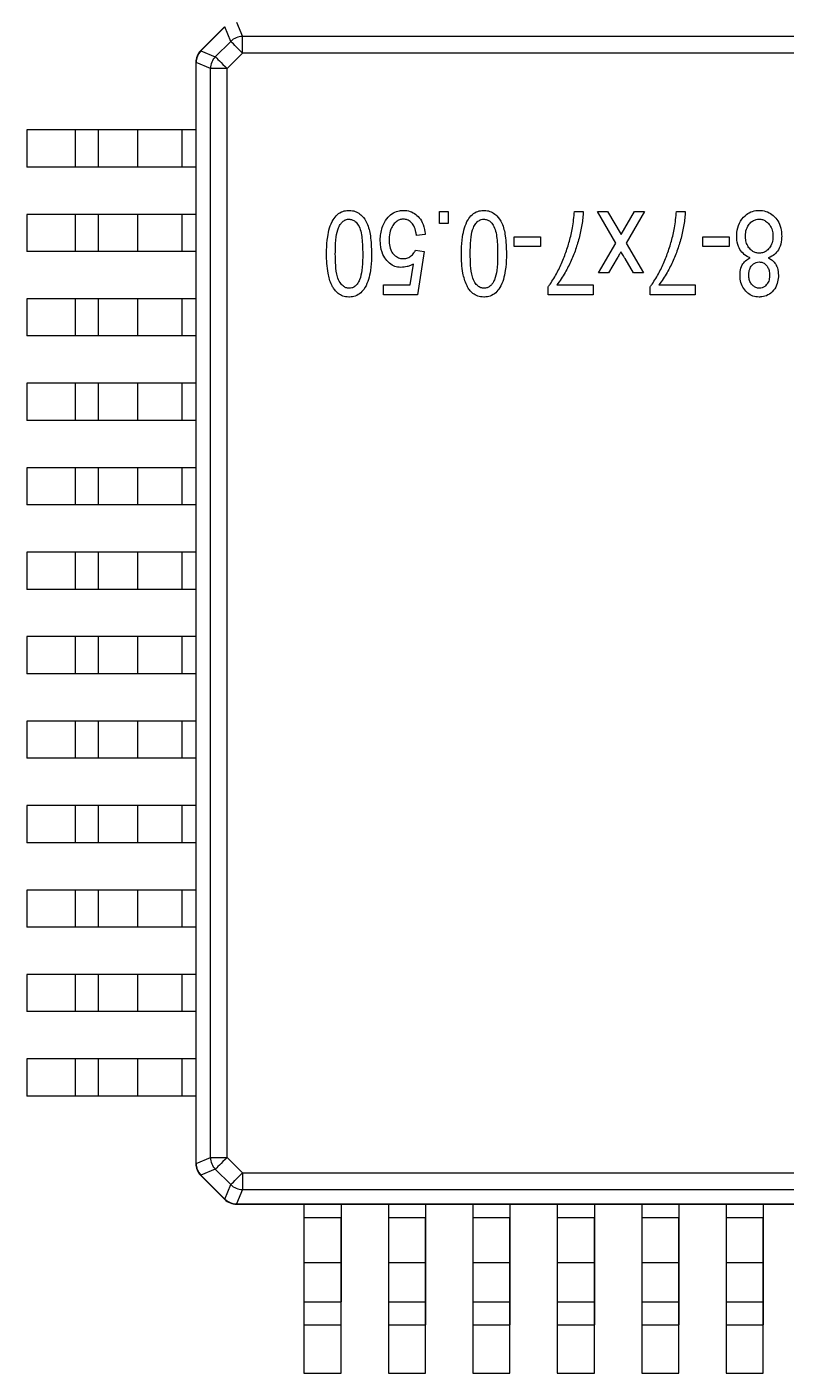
# Model space of a CAD drawing. Header units: millimetres. Extents: x -3 to 395, y 18 to 269.
# Drawn here: x 82.57 to 87.07, y 198.69 to 206.66 of the extents above; entities that cross this region are included whole.
import ezdxf

# ---------------------------------------------------------------- set-up
doc = ezdxf.new("R2010")
doc.units = ezdxf.units.MM

msp = doc.modelspace()

# ---------------------------------------------------------------- linework, layer by layer
at = {"color": 7, "linetype": 'Continuous', "lineweight": 25}
for p, q in [((83.7431, 206.6649), (83.6016, 206.5235)), ((83.6025, 206.5226), (83.7439, 206.664)), ((83.7793, 206.5787), (83.7439, 206.664)), ((83.8138, 206.693), (83.8491, 206.6076)), ((83.6878, 206.4873), (83.7793, 206.5787)), ((83.8491, 206.5089), (83.8491, 206.6076)), ((90.1956, 206.6076), (83.8491, 206.6076)), ((83.6025, 206.5226), (83.6878, 206.4873)), ((83.7577, 206.4175), (83.8491, 206.5089)), ((89.9191, 206.5089), (83.8491, 206.5089)), ((83.5736, 206.4528), (83.5723, 206.4528)), ((83.5723, 206.4528), (83.5723, 206.0542)), ((83.6589, 206.4175), (83.5736, 206.4528)), ((83.5736, 199.9356), (83.5736, 206.4528)), ((83.7577, 206.4175), (83.6589, 206.4175)), ((83.6589, 199.971), (83.6589, 206.4175)), ((83.7577, 199.971), (83.7577, 206.4175)), ((82.5723, 206.0542), (82.5723, 205.8342)), ((82.8575, 206.0542), (82.5723, 206.0542)), ((82.8575, 206.0542), (82.8575, 205.8342)), ((82.9943, 206.0542), (82.8575, 206.0542)), ((82.9943, 206.0542), (82.9943, 205.8342)), ((83.2262, 206.0542), (82.9943, 206.0542)), ((83.2262, 206.0542), (83.2262, 205.8342)), ((83.4911, 206.0542), (83.2262, 206.0542)), ((83.4911, 205.8342), (83.4911, 206.0542)), ((83.5727, 206.0542), (83.4911, 206.0542)), ((83.5727, 206.0542), (83.5727, 205.8342)), ((82.8575, 205.8342), (82.5723, 205.8342)), ((82.9943, 205.8342), (82.8575, 205.8342)), ((83.2262, 205.8342), (82.9943, 205.8342)), ((83.4911, 205.8342), (83.2262, 205.8342)), ((83.5727, 205.8342), (83.4911, 205.8342)), ((83.5723, 205.8342), (83.5723, 205.5542)), ((82.5723, 205.5542), (82.5723, 205.3342)), ((82.8575, 205.5542), (82.5723, 205.5542)), ((82.8575, 205.5542), (82.8575, 205.3342)), ((82.9943, 205.5542), (82.8575, 205.5542)), ((82.9943, 205.5542), (82.9943, 205.3342)), ((83.2262, 205.5542), (82.9943, 205.5542)), ((83.2262, 205.5542), (83.2262, 205.3342)), ((83.4911, 205.5542), (83.2262, 205.5542)), ((83.4911, 205.3342), (83.4911, 205.5542)), ((83.5727, 205.5542), (83.4911, 205.5542)), ((83.5727, 205.5542), (83.5727, 205.3342)), ((85.0152, 205.5713), (85.0671, 205.5713)), ((85.0152, 205.4999), (85.0152, 205.5713)), ((85.0671, 205.5713), (85.0671, 205.4999)), ((85.8139, 205.5713), (85.8658, 205.5713)), ((86.06, 205.384), (85.9502, 205.5713)), ((85.9502, 205.5713), (86.0098, 205.5713)), ((86.0098, 205.5713), (86.0899, 205.4347)), ((86.0899, 205.4347), (86.1699, 205.5713)), ((86.2295, 205.5713), (86.1197, 205.384)), ((86.1699, 205.5713), (86.2295, 205.5713)), ((86.4178, 205.5713), (86.4697, 205.5713)), ((85.0671, 205.4999), (85.0152, 205.4999)), ((84.9308, 205.4349), (84.8788, 205.4284)), ((85.4567, 205.4219), (85.6126, 205.4219)), ((85.4567, 205.3635), (85.4567, 205.4219)), ((85.6126, 205.4219), (85.6126, 205.3635)), ((85.9567, 205.2077), (86.06, 205.384)), ((86.1197, 205.384), (86.223, 205.2077)), ((86.5736, 205.4219), (86.7295, 205.4219)), ((86.5736, 205.3635), (86.5736, 205.4219)), ((86.7295, 205.4219), (86.7295, 205.3635)), ((82.8575, 205.3342), (82.5723, 205.3342)), ((82.9943, 205.3342), (82.8575, 205.3342)), ((83.2262, 205.3342), (82.9943, 205.3342)), ((83.4911, 205.3342), (83.2262, 205.3342)), ((83.5727, 205.3342), (83.4911, 205.3342)), ((83.5723, 205.3342), (83.5723, 205.0542)), ((84.8723, 205.3414), (84.9243, 205.334)), ((84.9243, 205.334), (84.8853, 205.0778)), ((85.6126, 205.3635), (85.4567, 205.3635)), ((86.7295, 205.3635), (86.5736, 205.3635)), ((84.8418, 205.1362), (84.8606, 205.2597)), ((86.0677, 205.2956), (86.0162, 205.2077)), ((86.1635, 205.2077), (86.1138, 205.2924)), ((86.0162, 205.2077), (85.9567, 205.2077)), ((86.223, 205.2077), (86.1635, 205.2077)), ((84.684, 205.1362), (84.8418, 205.1362)), ((84.684, 205.0778), (84.684, 205.1362)), ((84.8853, 205.0778), (84.684, 205.0778)), ((85.658, 205.0778), (85.658, 205.1256)), ((85.9243, 205.0778), (85.658, 205.0778)), ((85.71, 205.1362), (85.9243, 205.1362)), ((85.9243, 205.1362), (85.9243, 205.0778)), ((86.2619, 205.0778), (86.2619, 205.1256)), ((86.5282, 205.0778), (86.2619, 205.0778)), ((86.3139, 205.1362), (86.5282, 205.1362)), ((86.5282, 205.1362), (86.5282, 205.0778)), ((82.5723, 205.0542), (82.5723, 204.8342)), ((82.8575, 205.0542), (82.5723, 205.0542)), ((82.8575, 205.0542), (82.8575, 204.8342)), ((82.9943, 205.0542), (82.8575, 205.0542)), ((82.9943, 205.0542), (82.9943, 204.8342)), ((83.2262, 205.0542), (82.9943, 205.0542)), ((83.2262, 205.0542), (83.2262, 204.8342)), ((83.4911, 205.0542), (83.2262, 205.0542)), ((83.4911, 204.8342), (83.4911, 205.0542)), ((83.5727, 205.0542), (83.4911, 205.0542)), ((83.5727, 205.0542), (83.5727, 204.8342)), ((82.8575, 204.8342), (82.5723, 204.8342)), ((82.9943, 204.8342), (82.8575, 204.8342)), ((83.2262, 204.8342), (82.9943, 204.8342)), ((83.4911, 204.8342), (83.2262, 204.8342)), ((83.5727, 204.8342), (83.4911, 204.8342)), ((83.5723, 204.8342), (83.5723, 204.5542)), ((82.5723, 204.5542), (82.5723, 204.3342)), ((82.8575, 204.5542), (82.5723, 204.5542)), ((82.8575, 204.5542), (82.8575, 204.3342)), ((82.9943, 204.5542), (82.8575, 204.5542)), ((82.9943, 204.5542), (82.9943, 204.3342)), ((83.2262, 204.5542), (82.9943, 204.5542)), ((83.2262, 204.5542), (83.2262, 204.3342)), ((83.4911, 204.5542), (83.2262, 204.5542)), ((83.4911, 204.3342), (83.4911, 204.5542)), ((83.5727, 204.5542), (83.4911, 204.5542)), ((83.5727, 204.5542), (83.5727, 204.3342)), ((82.8575, 204.3342), (82.5723, 204.3342)), ((82.9943, 204.3342), (82.8575, 204.3342)), ((83.2262, 204.3342), (82.9943, 204.3342)), ((83.4911, 204.3342), (83.2262, 204.3342)), ((83.5727, 204.3342), (83.4911, 204.3342)), ((83.5723, 204.3342), (83.5723, 204.0542)), ((82.5723, 204.0542), (82.5723, 203.8342)), ((82.8575, 204.0542), (82.5723, 204.0542)), ((82.8575, 204.0542), (82.8575, 203.8342)), ((82.9943, 204.0542), (82.8575, 204.0542)), ((82.9943, 204.0542), (82.9943, 203.8342)), ((83.2262, 204.0542), (82.9943, 204.0542)), ((83.2262, 204.0542), (83.2262, 203.8342)), ((83.4911, 204.0542), (83.2262, 204.0542)), ((83.4911, 203.8342), (83.4911, 204.0542)), ((83.5727, 204.0542), (83.4911, 204.0542)), ((83.5727, 204.0542), (83.5727, 203.8342)), ((82.8575, 203.8342), (82.5723, 203.8342)), ((82.9943, 203.8342), (82.8575, 203.8342)), ((83.2262, 203.8342), (82.9943, 203.8342)), ((83.4911, 203.8342), (83.2262, 203.8342)), ((83.5727, 203.8342), (83.4911, 203.8342)), ((83.5723, 203.8342), (83.5723, 203.5542)), ((82.5723, 203.5542), (82.5723, 203.3342)), ((82.8575, 203.5542), (82.5723, 203.5542)), ((82.8575, 203.5542), (82.8575, 203.3342)), ((82.9943, 203.5542), (82.8575, 203.5542)), ((82.9943, 203.5542), (82.9943, 203.3342)), ((83.2262, 203.5542), (82.9943, 203.5542)), ((83.2262, 203.5542), (83.2262, 203.3342)), ((83.4911, 203.5542), (83.2262, 203.5542)), ((83.4911, 203.3342), (83.4911, 203.5542)), ((83.5727, 203.5542), (83.4911, 203.5542)), ((83.5727, 203.5542), (83.5727, 203.3342)), ((82.8575, 203.3342), (82.5723, 203.3342)), ((82.9943, 203.3342), (82.8575, 203.3342)), ((83.2262, 203.3342), (82.9943, 203.3342)), ((83.4911, 203.3342), (83.2262, 203.3342)), ((83.5727, 203.3342), (83.4911, 203.3342)), ((83.5723, 203.3342), (83.5723, 203.0542)), ((82.5723, 203.0542), (82.5723, 202.8342)), ((82.8575, 203.0542), (82.5723, 203.0542)), ((82.8575, 203.0542), (82.8575, 202.8342)), ((82.9943, 203.0542), (82.8575, 203.0542)), ((82.9943, 203.0542), (82.9943, 202.8342)), ((83.2262, 203.0542), (82.9943, 203.0542)), ((83.2262, 203.0542), (83.2262, 202.8342)), ((83.4911, 203.0542), (83.2262, 203.0542)), ((83.4911, 202.8342), (83.4911, 203.0542)), ((83.5727, 203.0542), (83.4911, 203.0542)), ((83.5727, 203.0542), (83.5727, 202.8342)), ((82.8575, 202.8342), (82.5723, 202.8342)), ((82.9943, 202.8342), (82.8575, 202.8342)), ((83.2262, 202.8342), (82.9943, 202.8342)), ((83.4911, 202.8342), (83.2262, 202.8342)), ((83.5727, 202.8342), (83.4911, 202.8342)), ((83.5723, 202.8342), (83.5723, 202.5542)), ((82.5723, 202.5542), (82.5723, 202.3342)), ((82.8575, 202.5542), (82.5723, 202.5542)), ((82.8575, 202.5542), (82.8575, 202.3342)), ((82.9943, 202.5542), (82.8575, 202.5542)), ((82.9943, 202.5542), (82.9943, 202.3342)), ((83.2262, 202.5542), (82.9943, 202.5542)), ((83.2262, 202.5542), (83.2262, 202.3342)), ((83.4911, 202.5542), (83.2262, 202.5542)), ((83.4911, 202.3342), (83.4911, 202.5542)), ((83.5727, 202.5542), (83.4911, 202.5542)), ((83.5727, 202.5542), (83.5727, 202.3342)), ((82.8575, 202.3342), (82.5723, 202.3342)), ((82.9943, 202.3342), (82.8575, 202.3342)), ((83.2262, 202.3342), (82.9943, 202.3342)), ((83.4911, 202.3342), (83.2262, 202.3342)), ((83.5727, 202.3342), (83.4911, 202.3342)), ((83.5723, 202.3342), (83.5723, 202.0542)), ((82.5723, 202.0542), (82.5723, 201.8342)), ((82.8575, 202.0542), (82.5723, 202.0542)), ((82.8575, 202.0542), (82.8575, 201.8342)), ((82.9943, 202.0542), (82.8575, 202.0542)), ((82.9943, 202.0542), (82.9943, 201.8342)), ((83.2262, 202.0542), (82.9943, 202.0542)), ((83.2262, 202.0542), (83.2262, 201.8342)), ((83.4911, 202.0542), (83.2262, 202.0542)), ((83.4911, 201.8342), (83.4911, 202.0542)), ((83.5727, 202.0542), (83.4911, 202.0542)), ((83.5727, 202.0542), (83.5727, 201.8342)), ((82.8575, 201.8342), (82.5723, 201.8342)), ((82.9943, 201.8342), (82.8575, 201.8342)), ((83.2262, 201.8342), (82.9943, 201.8342)), ((83.4911, 201.8342), (83.2262, 201.8342)), ((83.5727, 201.8342), (83.4911, 201.8342)), ((83.5723, 201.8342), (83.5723, 201.5542)), ((82.5723, 201.5542), (82.5723, 201.3342)), ((82.8575, 201.5542), (82.5723, 201.5542)), ((82.8575, 201.5542), (82.8575, 201.3342)), ((82.9943, 201.5542), (82.8575, 201.5542)), ((82.9943, 201.5542), (82.9943, 201.3342)), ((83.2262, 201.5542), (82.9943, 201.5542)), ((83.2262, 201.5542), (83.2262, 201.3342)), ((83.4911, 201.5542), (83.2262, 201.5542)), ((83.4911, 201.3342), (83.4911, 201.5542)), ((83.5727, 201.5542), (83.4911, 201.5542)), ((83.5727, 201.5542), (83.5727, 201.3342)), ((82.8575, 201.3342), (82.5723, 201.3342)), ((82.9943, 201.3342), (82.8575, 201.3342)), ((83.2262, 201.3342), (82.9943, 201.3342)), ((83.4911, 201.3342), (83.2262, 201.3342)), ((83.5727, 201.3342), (83.4911, 201.3342)), ((83.5723, 201.3342), (83.5723, 201.0542)), ((82.5723, 201.0542), (82.5723, 200.8342)), ((82.8575, 201.0542), (82.5723, 201.0542)), ((82.8575, 201.0542), (82.8575, 200.8342)), ((82.9943, 201.0542), (82.8575, 201.0542)), ((82.9943, 201.0542), (82.9943, 200.8342)), ((83.2262, 201.0542), (82.9943, 201.0542)), ((83.2262, 201.0542), (83.2262, 200.8342)), ((83.4911, 201.0542), (83.2262, 201.0542)), ((83.4911, 200.8342), (83.4911, 201.0542)), ((83.5727, 201.0542), (83.4911, 201.0542)), ((83.5727, 201.0542), (83.5727, 200.8342)), ((82.8575, 200.8342), (82.5723, 200.8342)), ((82.9943, 200.8342), (82.8575, 200.8342)), ((83.2262, 200.8342), (82.9943, 200.8342)), ((83.4911, 200.8342), (83.2262, 200.8342)), ((83.5727, 200.8342), (83.4911, 200.8342)), ((83.5723, 200.8342), (83.5723, 200.5542)), ((82.5723, 200.5542), (82.5723, 200.3342)), ((82.8575, 200.5542), (82.5723, 200.5542)), ((82.8575, 200.5542), (82.8575, 200.3342)), ((82.9943, 200.5542), (82.8575, 200.5542)), ((82.9943, 200.5542), (82.9943, 200.3342)), ((83.2262, 200.5542), (82.9943, 200.5542)), ((83.2262, 200.5542), (83.2262, 200.3342)), ((83.4911, 200.5542), (83.2262, 200.5542)), ((83.4911, 200.3342), (83.4911, 200.5542)), ((83.5727, 200.5542), (83.4911, 200.5542)), ((83.5727, 200.5542), (83.5727, 200.3342)), ((82.8575, 200.3342), (82.5723, 200.3342)), ((82.9943, 200.3342), (82.8575, 200.3342)), ((83.2262, 200.3342), (82.9943, 200.3342)), ((83.4911, 200.3342), (83.2262, 200.3342)), ((83.5727, 200.3342), (83.4911, 200.3342)), ((83.5723, 200.3342), (83.5723, 199.9356)), ((83.5736, 199.9356), (83.6589, 199.971)), ((83.6589, 199.971), (83.7577, 199.971)), ((83.7577, 199.971), (83.8491, 199.8795)), ((83.5723, 199.9356), (83.5736, 199.9356)), ((83.6878, 199.9012), (83.6025, 199.8658)), ((83.7793, 199.8097), (83.6878, 199.9012)), ((83.6016, 199.8649), (83.7431, 199.7235)), ((83.7439, 199.7244), (83.6025, 199.8658)), ((83.7439, 199.7244), (83.7793, 199.8097)), ((83.8491, 199.8795), (90.2956, 199.8795)), ((83.8491, 199.8795), (83.8491, 199.7808)), ((83.8491, 199.7808), (83.8138, 199.6955)), ((83.8491, 199.7808), (90.2956, 199.7808)), ((83.8138, 199.6955), (90.3309, 199.6955)), ((83.8138, 199.6955), (83.8138, 199.6942)), ((83.8138, 199.6942), (84.2124, 199.6942)), ((84.2124, 199.6945), (84.4323, 199.6945)), ((84.2124, 199.6945), (84.2124, 199.613)), ((84.4323, 199.6945), (84.4323, 199.6942)), ((84.4323, 199.6945), (84.4323, 199.613)), ((84.4323, 199.6942), (84.7123, 199.6942)), ((84.7123, 199.6945), (84.9323, 199.6945)), ((84.7123, 199.6945), (84.7123, 199.613)), ((84.9323, 199.6945), (84.9323, 199.6942)), ((84.9323, 199.6945), (84.9323, 199.613)), ((84.9323, 199.6942), (85.2123, 199.6942)), ((85.2123, 199.6945), (85.4323, 199.6945)), ((85.2123, 199.6945), (85.2123, 199.613)), ((85.4323, 199.6945), (85.4323, 199.6942)), ((85.4323, 199.6945), (85.4323, 199.613)), ((85.4323, 199.6942), (85.7123, 199.6942)), ((85.7123, 199.6945), (85.9323, 199.6945)), ((85.7123, 199.6945), (85.7123, 199.613)), ((85.9323, 199.6945), (85.9323, 199.6942)), ((85.9323, 199.6945), (85.9323, 199.613)), ((85.9323, 199.6942), (86.2123, 199.6942)), ((86.2123, 199.6945), (86.4323, 199.6945)), ((86.2123, 199.6945), (86.2123, 199.613)), ((86.4323, 199.6945), (86.4323, 199.6942)), ((86.4323, 199.6945), (86.4323, 199.613)), ((86.4323, 199.6942), (86.7124, 199.6942)), ((86.7124, 199.6945), (86.9324, 199.6945)), ((86.7124, 199.6945), (86.7124, 199.613)), ((86.9324, 199.6945), (86.9324, 199.6942)), ((86.9324, 199.6945), (86.9324, 199.613)), ((86.9324, 199.6942), (87.2123, 199.6942)), ((84.2124, 199.613), (84.2124, 199.3481)), ((84.4323, 199.613), (84.2124, 199.613)), ((84.4323, 199.4761), (84.4323, 199.613)), ((84.4323, 199.613), (84.4323, 199.3481)), ((84.7123, 199.613), (84.7123, 199.3481)), ((84.9323, 199.613), (84.7123, 199.613)), ((84.9323, 199.4761), (84.9323, 199.613)), ((84.9323, 199.613), (84.9323, 199.3481)), ((85.2123, 199.613), (85.2123, 199.3481)), ((85.4323, 199.613), (85.2123, 199.613)), ((85.4323, 199.4761), (85.4323, 199.613)), ((85.4323, 199.613), (85.4323, 199.3481)), ((85.9323, 199.613), (85.7123, 199.613)), ((85.7123, 199.613), (85.7123, 199.3481)), ((85.9323, 199.4761), (85.9323, 199.613)), ((85.9323, 199.613), (85.9323, 199.3481)), ((86.4323, 199.613), (86.2123, 199.613)), ((86.2123, 199.613), (86.2123, 199.3481)), ((86.4323, 199.4761), (86.4323, 199.613)), ((86.4323, 199.613), (86.4323, 199.3481)), ((86.9324, 199.613), (86.7124, 199.613)), ((86.7124, 199.613), (86.7124, 199.3481)), ((86.9324, 199.4761), (86.9324, 199.613)), ((86.9324, 199.613), (86.9324, 199.3481)), ((84.4323, 199.2442), (84.4323, 199.4761)), ((84.9323, 199.2442), (84.9323, 199.4761)), ((85.4323, 199.2442), (85.4323, 199.4761)), ((85.9323, 199.2442), (85.9323, 199.4761)), ((86.4323, 199.2442), (86.4323, 199.4761)), ((86.9324, 199.2442), (86.9324, 199.4761)), ((84.2124, 199.3481), (84.4323, 199.3481)), ((84.2124, 199.3481), (84.2124, 199.1162)), ((84.4323, 199.3481), (84.4323, 199.1162)), ((84.7123, 199.3481), (84.9323, 199.3481)), ((84.7123, 199.3481), (84.7123, 199.1162)), ((84.9323, 199.3481), (84.9323, 199.1162)), ((85.2123, 199.3481), (85.4323, 199.3481)), ((85.2123, 199.3481), (85.2123, 199.1162)), ((85.4323, 199.3481), (85.4323, 199.1162)), ((85.7123, 199.3481), (85.9323, 199.3481)), ((85.7123, 199.3481), (85.7123, 199.1162)), ((85.9323, 199.3481), (85.9323, 199.1162)), ((86.2123, 199.3481), (86.4323, 199.3481)), ((86.2123, 199.3481), (86.2123, 199.1162)), ((86.4323, 199.3481), (86.4323, 199.1162)), ((86.7124, 199.3481), (86.9324, 199.3481)), ((86.7124, 199.3481), (86.7124, 199.1162)), ((86.9324, 199.3481), (86.9324, 199.1162)), ((84.9323, 198.9793), (84.9323, 199.2442)), ((85.4323, 198.9793), (85.4323, 199.2442)), ((85.9323, 198.9793), (85.9323, 199.2442)), ((86.4323, 198.9793), (86.4323, 199.2442)), ((86.9324, 198.9793), (86.9324, 199.2442)), ((84.2124, 199.1162), (84.4323, 199.1162)), ((84.2124, 199.1162), (84.2124, 198.9793)), ((84.7123, 199.1162), (84.9323, 199.1162)), ((84.7123, 199.1162), (84.7123, 198.9793)), ((84.9323, 199.1162), (84.9323, 198.9793)), ((85.2123, 199.1162), (85.4323, 199.1162)), ((85.2123, 199.1162), (85.2123, 198.9793)), ((85.4323, 199.1162), (85.4323, 198.9793)), ((85.7123, 199.1162), (85.9323, 199.1162)), ((85.7123, 199.1162), (85.7123, 198.9793)), ((85.9323, 199.1162), (85.9323, 198.9793)), ((86.2123, 199.1162), (86.4323, 199.1162)), ((86.2123, 199.1162), (86.2123, 198.9793)), ((86.4323, 199.1162), (86.4323, 198.9793)), ((86.7124, 199.1162), (86.9324, 199.1162)), ((86.7124, 199.1162), (86.7124, 198.9793)), ((86.9324, 199.1162), (86.9324, 198.9793)), ((84.2124, 198.9793), (84.4324, 198.9793)), ((84.2124, 198.9793), (84.2124, 198.6942)), ((84.4324, 198.6942), (84.4324, 198.9793)), ((84.7123, 198.9793), (84.9323, 198.9793)), ((84.7123, 198.9793), (84.7123, 198.6942)), ((84.9323, 198.6942), (84.9323, 198.9793)), ((85.2123, 198.9793), (85.4323, 198.9793)), ((85.2123, 198.9793), (85.2123, 198.6942)), ((85.4323, 198.6942), (85.4323, 198.9793)), ((85.7123, 198.9793), (85.9323, 198.9793)), ((85.7123, 198.9793), (85.7123, 198.6942)), ((85.9323, 198.6942), (85.9323, 198.9793)), ((86.2123, 198.9793), (86.4323, 198.9793)), ((86.2123, 198.9793), (86.2123, 198.6942)), ((86.4323, 198.6942), (86.4323, 198.9793)), ((86.7124, 198.9793), (86.9324, 198.9793)), ((86.7124, 198.9793), (86.7124, 198.6942)), ((86.9324, 198.6942), (86.9324, 198.9793)), ((84.2124, 198.6942), (84.4324, 198.6942)), ((84.7123, 198.6942), (84.9323, 198.6942)), ((85.2123, 198.6942), (85.4323, 198.6942)), ((85.7123, 198.6942), (85.9323, 198.6942)), ((86.2123, 198.6942), (86.4323, 198.6942)), ((86.7124, 198.6942), (86.9324, 198.6942))]:
    msp.add_line(p, q, dxfattribs=at)
at = {"color": 7, "linetype": 'Continuous', "lineweight": 25, "flags": 128}
for points in [[(83.8491, 206.5089), (83.8367, 206.5213), (83.8247, 206.5333), (83.8134, 206.5446), (83.8032, 206.5548), (83.7945, 206.5635), (83.7874, 206.5706), (83.7823, 206.5757), (83.7793, 206.5787)], [(83.6878, 206.4873), (83.6909, 206.4842), (83.696, 206.4791), (83.703, 206.4721), (83.7118, 206.4633), (83.7219, 206.4532), (83.7332, 206.4419), (83.7452, 206.4299), (83.7577, 206.4175)], [(83.7577, 199.971), (83.7452, 199.9586), (83.7332, 199.9465), (83.7219, 199.9352), (83.7118, 199.9251), (83.703, 199.9163), (83.696, 199.9093), (83.6909, 199.9042), (83.6878, 199.9012)], [(83.7793, 199.8097), (83.7823, 199.8127), (83.7874, 199.8179), (83.7945, 199.8249), (83.8032, 199.8336), (83.8134, 199.8438), (83.8247, 199.8551), (83.8367, 199.8671), (83.8491, 199.8795)], [(83.7431, 199.7235), (83.7431, 199.7235), (83.7431, 199.7236), (83.7432, 199.7236), (83.7433, 199.7237), (83.7434, 199.7238), (83.7435, 199.724), (83.7437, 199.7242), (83.7439, 199.7244)], [(84.4324, 198.9793), (84.4324, 199.0198), (84.4324, 199.0595), (84.4324, 199.0978), (84.4324, 199.1338), (84.4324, 199.1671), (84.4324, 199.1969), (84.4324, 199.2228), (84.4323, 199.2442)]]:
    msp.add_lwpolyline(points, dxfattribs=at)
at = {"color": 7, "linetype": 'Continuous', "lineweight": 25}
for centre, radius, start, end in [((83.8502, 206.5063), 0.1013, 90.60057, 134.39933), ((83.6723, 206.4528), 0.1, 135, 180), ((83.675, 206.4517), 0.1014, 135.611, 179.36823), ((83.577, 206.4976), 0.0358, 44.47699, 46.48595), ((83.7602, 206.4164), 0.1013, 135.58666, 179.41344), ((83.7602, 199.972), 0.1013, 180.59469, 224.40521), ((83.6723, 199.9356), 0.1, 180, 225), ((83.6749, 199.9367), 0.1013, 180.59223, 224.40335), ((83.6764, 199.7897), 0.1061, 134.17983, 134.85724), ((83.8502, 199.8822), 0.1014, 225.61829, 269.38181), ((83.8148, 199.7968), 0.1013, 225.60623, 269.39387), ((83.8138, 199.7942), 0.1, 225, 270), ((23.1648, 199.0411), 61.2676, 359.942245, 0.070232)]:
    msp.add_arc(centre, radius, start, end, dxfattribs=at)
for points, knots in [([(84.3464, 205.3215), (84.3464, 205.3282), (84.3466, 205.3616), (84.3517, 205.43), (84.3702, 205.5052), (84.4082, 205.5542), (84.4406, 205.5736), (84.466, 205.5774), (84.4784, 205.5777), (84.4798, 205.5778)], [0, 0, 0, 0, 0.062369, 0.312338, 0.644411, 0.763656, 0.883952, 0.986933, 1, 1, 1, 1]), ([(84.3464, 205.3215), (84.3464, 205.3282), (84.3466, 205.3616), (84.3517, 205.43), (84.3702, 205.5052), (84.4082, 205.5542), (84.4406, 205.5736), (84.466, 205.5774), (84.4784, 205.5777), (84.4798, 205.5778)], [0, 0, 0, 0, 0.062369, 0.312338, 0.644411, 0.763656, 0.883952, 0.986933, 1, 1, 1, 1]), ([(84.4798, 205.5778), (84.4865, 205.5775), (84.5037, 205.5767), (84.5309, 205.5665), (84.5617, 205.5422), (84.5924, 205.4959), (84.6099, 205.4181), (84.6116, 205.3567), (84.6126, 205.3215)], [0, 0, 0, 0, 0.062487, 0.161352, 0.265034, 0.425862, 0.66997, 1, 1, 1, 1]), ([(84.6645, 205.401), (84.6647, 205.4077), (84.6654, 205.4395), (84.6771, 205.4885), (84.7069, 205.5364), (84.7407, 205.565), (84.7734, 205.5766), (84.7942, 205.5775), (84.8018, 205.5778)], [0, 0, 0, 0, 0.080359, 0.383624, 0.592571, 0.75011, 0.908123, 1, 1, 1, 1]), ([(84.6645, 205.401), (84.6647, 205.4077), (84.6654, 205.4395), (84.6771, 205.4885), (84.7069, 205.5364), (84.7407, 205.565), (84.7734, 205.5766), (84.7942, 205.5775), (84.8018, 205.5778)], [0, 0, 0, 0, 0.080359, 0.383624, 0.592571, 0.75011, 0.908123, 1, 1, 1, 1]), ([(84.8018, 205.5778), (84.8085, 205.5775), (84.828, 205.5768), (84.8591, 205.5662), (84.8909, 205.5419), (84.9177, 205.5034), (84.928, 205.465), (84.9303, 205.4402), (84.9308, 205.4349)], [0, 0, 0, 0, 0.094027, 0.274828, 0.4518, 0.649592, 0.924951, 1, 1, 1, 1]), ([(85.1451, 205.3215), (85.1451, 205.3282), (85.1453, 205.3616), (85.1504, 205.43), (85.1689, 205.5052), (85.2069, 205.5542), (85.2393, 205.5736), (85.2647, 205.5774), (85.2771, 205.5777), (85.2785, 205.5778)], [0, 0, 0, 0, 0.062368, 0.312333, 0.644387, 0.76366, 0.883954, 0.986933, 1, 1, 1, 1]), ([(85.1451, 205.3215), (85.1451, 205.3282), (85.1453, 205.3616), (85.1504, 205.43), (85.1689, 205.5052), (85.2069, 205.5542), (85.2393, 205.5736), (85.2647, 205.5774), (85.2771, 205.5777), (85.2785, 205.5778)], [0, 0, 0, 0, 0.062368, 0.312333, 0.644387, 0.76366, 0.883954, 0.986933, 1, 1, 1, 1]), ([(85.2785, 205.5778), (85.2852, 205.5775), (85.3024, 205.5767), (85.3296, 205.5665), (85.3604, 205.5422), (85.3911, 205.4959), (85.4086, 205.4181), (85.4103, 205.3567), (85.4113, 205.3215)], [0, 0, 0, 0, 0.062487, 0.161352, 0.265034, 0.425862, 0.66997, 1, 1, 1, 1]), ([(85.658, 205.1256), (85.662, 205.1309), (85.682, 205.1577), (85.706, 205.198), (85.7356, 205.2579), (85.7557, 205.3074), (85.7778, 205.3704), (85.7919, 205.4219), (85.8069, 205.493), (85.811, 205.5388), (85.8139, 205.5713)], [0, 0, 0, 0, 0.041827, 0.209607, 0.293306, 0.460764, 0.544441, 0.711923, 0.795622, 1, 1, 1, 1]), ([(85.8658, 205.5713), (85.8656, 205.5646), (85.8645, 205.5312), (85.8556, 205.4716), (85.8402, 205.4066), (85.8243, 205.3556), (85.8061, 205.3054), (85.7841, 205.2567), (85.7517, 205.1952), (85.727, 205.1603), (85.71, 205.1362)], [0, 0, 0, 0, 0.042678, 0.213882, 0.384805, 0.470176, 0.555564, 0.726482, 0.811869, 1, 1, 1, 1]), ([(86.2619, 205.1256), (86.2659, 205.1309), (86.2859, 205.1577), (86.3099, 205.198), (86.3395, 205.2579), (86.3596, 205.3074), (86.3817, 205.3704), (86.3958, 205.4219), (86.4108, 205.493), (86.4149, 205.5388), (86.4178, 205.5713)], [0, 0, 0, 0, 0.041826, 0.20962, 0.293317, 0.460772, 0.544448, 0.711928, 0.795626, 1, 1, 1, 1]), ([(86.4697, 205.5713), (86.4695, 205.5646), (86.4684, 205.5312), (86.4595, 205.4716), (86.4441, 205.4066), (86.4282, 205.3556), (86.41, 205.3054), (86.388, 205.2567), (86.3556, 205.1952), (86.3309, 205.1603), (86.3139, 205.1362)], [0, 0, 0, 0, 0.042678, 0.213882, 0.384805, 0.470176, 0.555564, 0.726482, 0.811869, 1, 1, 1, 1]), ([(86.7749, 205.4261), (86.7751, 205.4328), (86.7758, 205.459), (86.787, 205.5033), (86.8188, 205.5454), (86.8574, 205.5707), (86.8877, 205.5772), (86.9045, 205.5777), (86.9077, 205.5778)], [0, 0, 0, 0, 0.089086, 0.350534, 0.595141, 0.775633, 0.956361, 1, 1, 1, 1]), ([(86.7749, 205.4261), (86.7751, 205.4328), (86.7758, 205.459), (86.787, 205.5033), (86.8188, 205.5454), (86.8574, 205.5707), (86.8877, 205.5772), (86.9045, 205.5777), (86.9077, 205.5778)], [0, 0, 0, 0, 0.089086, 0.350534, 0.595141, 0.775633, 0.956361, 1, 1, 1, 1]), ([(86.9077, 205.5778), (86.9144, 205.5775), (86.9346, 205.5768), (86.9673, 205.5664), (87.0004, 205.5413), (87.0261, 205.5059), (87.0395, 205.465), (87.0406, 205.4368), (87.0412, 205.4244)], [0, 0, 0, 0, 0.088126, 0.26613, 0.442312, 0.629128, 0.835573, 1, 1, 1, 1]), ([(84.3983, 205.3213), (84.3984, 205.328), (84.3986, 205.3613), (84.4014, 205.413), (84.4116, 205.4679), (84.4298, 205.4996), (84.4464, 205.5163), (84.463, 205.5247), (84.4735, 205.5255), (84.4782, 205.5258)], [0, 0, 0, 0, 0.083509, 0.417885, 0.648598, 0.772888, 0.869625, 0.940227, 1, 1, 1, 1]), ([(84.4782, 205.5258), (84.485, 205.5252), (84.4987, 205.5238), (84.5187, 205.5112), (84.5374, 205.4883), (84.5504, 205.4537), (84.5593, 205.3967), (84.5601, 205.352), (84.5606, 205.3213)], [0, 0, 0, 0, 0.083661, 0.167814, 0.28532, 0.446215, 0.619082, 1, 1, 1, 1]), ([(84.4782, 205.5258), (84.485, 205.5252), (84.4987, 205.5238), (84.5187, 205.5112), (84.5374, 205.4883), (84.5504, 205.4537), (84.5593, 205.3967), (84.5601, 205.352), (84.5606, 205.3213)], [0, 0, 0, 0, 0.083661, 0.167814, 0.28532, 0.446215, 0.619082, 1, 1, 1, 1]), ([(84.8023, 205.5258), (84.7956, 205.5253), (84.782, 205.5243), (84.7608, 205.5136), (84.7411, 205.4946), (84.7231, 205.4626), (84.717, 205.4308), (84.7166, 205.4094), (84.7165, 205.4039)], [0, 0, 0, 0, 0.121738, 0.244194, 0.422884, 0.611158, 0.900648, 1, 1, 1, 1]), ([(84.8788, 205.4284), (84.8779, 205.435), (84.875, 205.4549), (84.8662, 205.4831), (84.8474, 205.5083), (84.8261, 205.5234), (84.8097, 205.5251), (84.8023, 205.5258)], [0, 0, 0, 0, 0.14764, 0.44513, 0.640534, 0.837167, 1, 1, 1, 1]), ([(85.197, 205.3213), (85.1971, 205.328), (85.1973, 205.3613), (85.2001, 205.413), (85.2103, 205.4679), (85.2285, 205.4996), (85.2451, 205.5163), (85.2617, 205.5247), (85.2722, 205.5255), (85.277, 205.5258)], [0, 0, 0, 0, 0.083509, 0.417885, 0.648598, 0.772888, 0.869625, 0.940227, 1, 1, 1, 1]), ([(85.277, 205.5258), (85.2837, 205.5252), (85.2974, 205.5238), (85.3174, 205.5112), (85.3361, 205.4883), (85.3491, 205.4537), (85.358, 205.3967), (85.3588, 205.352), (85.3593, 205.3213)], [0, 0, 0, 0, 0.083661, 0.167814, 0.28532, 0.446215, 0.619082, 1, 1, 1, 1]), ([(85.277, 205.5258), (85.2837, 205.5252), (85.2974, 205.5238), (85.3174, 205.5112), (85.3361, 205.4883), (85.3491, 205.4537), (85.358, 205.3967), (85.3588, 205.352), (85.3593, 205.3213)], [0, 0, 0, 0, 0.083661, 0.167814, 0.28532, 0.446215, 0.619082, 1, 1, 1, 1]), ([(86.8269, 205.4262), (86.8271, 205.4329), (86.8278, 205.4529), (86.8367, 205.4825), (86.8567, 205.5074), (86.8789, 205.5217), (86.8965, 205.5256), (86.9062, 205.5258), (86.9077, 205.5258)], [0, 0, 0, 0, 0.140132, 0.421754, 0.628705, 0.797676, 0.966809, 1, 1, 1, 1]), ([(86.9077, 205.5258), (86.9145, 205.5253), (86.928, 205.5243), (86.9494, 205.5143), (86.969, 205.4958), (86.9838, 205.4686), (86.9887, 205.4436), (86.9891, 205.4285), (86.9892, 205.4242)], [0, 0, 0, 0, 0.138959, 0.278354, 0.479807, 0.687196, 0.910094, 1, 1, 1, 1]), ([(86.9077, 205.5258), (86.9145, 205.5253), (86.928, 205.5243), (86.9494, 205.5143), (86.969, 205.4958), (86.9838, 205.4686), (86.9887, 205.4436), (86.9891, 205.4285), (86.9892, 205.4242)], [0, 0, 0, 0, 0.138959, 0.278354, 0.479807, 0.687196, 0.910094, 1, 1, 1, 1]), ([(84.7865, 205.2401), (84.7798, 205.2405), (84.7621, 205.2414), (84.7321, 205.2533), (84.7017, 205.2794), (84.6752, 205.321), (84.6655, 205.3641), (84.6647, 205.3927), (84.6645, 205.401)], [0, 0, 0, 0, 0.089461, 0.236036, 0.422243, 0.61643, 0.888081, 1, 1, 1, 1]), ([(84.7865, 205.2401), (84.7798, 205.2405), (84.7621, 205.2414), (84.7321, 205.2533), (84.7017, 205.2794), (84.6752, 205.321), (84.6655, 205.3641), (84.6647, 205.3927), (84.6645, 205.401)], [0, 0, 0, 0, 0.089461, 0.236036, 0.422243, 0.61643, 0.888081, 1, 1, 1, 1]), ([(84.7165, 205.4039), (84.7167, 205.3972), (84.7172, 205.3771), (84.7236, 205.3471), (84.7412, 205.3179), (84.7642, 205.299), (84.786, 205.2926), (84.7979, 205.2922), (84.801, 205.2921)], [0, 0, 0, 0, 0.127726, 0.385485, 0.577521, 0.770216, 0.941298, 1, 1, 1, 1]), ([(86.8546, 205.2969), (86.8484, 205.2996), (86.8299, 205.3077), (86.8038, 205.3294), (86.7814, 205.3676), (86.7752, 205.4016), (86.775, 205.4225), (86.7749, 205.4261)], [0, 0, 0, 0, 0.123738, 0.374643, 0.612221, 0.932209, 1, 1, 1, 1]), ([(86.8546, 205.2969), (86.8484, 205.2996), (86.8299, 205.3077), (86.8038, 205.3294), (86.7814, 205.3676), (86.7752, 205.4016), (86.775, 205.4225), (86.7749, 205.4261)], [0, 0, 0, 0, 0.123738, 0.374643, 0.612221, 0.932209, 1, 1, 1, 1]), ([(86.9091, 205.3245), (86.9023, 205.325), (86.8888, 205.326), (86.8688, 205.3353), (86.8503, 205.3515), (86.8349, 205.3752), (86.8278, 205.4016), (86.8271, 205.4191), (86.8269, 205.4262)], [0, 0, 0, 0, 0.138321, 0.277278, 0.445772, 0.64018, 0.852451, 1, 1, 1, 1]), ([(86.9892, 205.4242), (86.989, 205.4175), (86.9884, 205.3984), (86.9797, 205.3697), (86.9611, 205.3451), (86.9398, 205.3297), (86.9217, 205.3249), (86.9114, 205.3246), (86.9091, 205.3245)], [0, 0, 0, 0, 0.140883, 0.40404, 0.615339, 0.782548, 0.95003, 1, 1, 1, 1]), ([(86.9892, 205.4242), (86.989, 205.4175), (86.9884, 205.3984), (86.9797, 205.3697), (86.9611, 205.3451), (86.9398, 205.3297), (86.9217, 205.3249), (86.9114, 205.3246), (86.9091, 205.3245)], [0, 0, 0, 0, 0.140883, 0.40404, 0.615339, 0.782548, 0.95003, 1, 1, 1, 1]), ([(87.0412, 205.4244), (87.041, 205.4177), (87.0404, 205.3934), (87.0314, 205.3567), (87.0064, 205.3212), (86.9813, 205.304), (86.9652, 205.2984), (86.9609, 205.2969)], [0, 0, 0, 0, 0.123799, 0.451694, 0.683196, 0.915558, 1, 1, 1, 1]), ([(84.3871, 205.1176), (84.3838, 205.1233), (84.368, 205.1506), (84.3551, 205.2006), (84.3473, 205.2634), (84.3467, 205.3021), (84.3464, 205.3215)], [0, 0, 0, 0, 0.0951477, 0.4489895, 0.7231817, 1, 1, 1, 1]), ([(84.3871, 205.1176), (84.3838, 205.1233), (84.368, 205.1506), (84.3551, 205.2006), (84.3473, 205.2634), (84.3467, 205.3021), (84.3464, 205.3215)], [0, 0, 0, 0, 0.0951477, 0.4489895, 0.7231817, 1, 1, 1, 1]), ([(84.4813, 205.1168), (84.4745, 205.1174), (84.4609, 205.1186), (84.4413, 205.1307), (84.4228, 205.1524), (84.406, 205.1939), (84.3995, 205.2523), (84.3987, 205.2981), (84.3983, 205.3213)], [0, 0, 0, 0, 0.0832548, 0.1671778, 0.2770934, 0.4321008, 0.7129659, 1, 1, 1, 1]), ([(84.6126, 205.3215), (84.6125, 205.3148), (84.6123, 205.2814), (84.6074, 205.2131), (84.5887, 205.138), (84.5509, 205.0888), (84.5185, 205.069), (84.493, 205.0653), (84.4805, 205.0649), (84.4792, 205.0648)], [0, 0, 0, 0, 0.0623111, 0.3120493, 0.6429721, 0.7627446, 0.8836468, 0.987362, 1, 1, 1, 1]), ([(84.5606, 205.3213), (84.5606, 205.3146), (84.5603, 205.2813), (84.5576, 205.2294), (84.5474, 205.1744), (84.5291, 205.143), (84.5129, 205.1262), (84.4964, 205.1179), (84.486, 205.1171), (84.4813, 205.1168)], [0, 0, 0, 0, 0.083629, 0.418578, 0.652908, 0.774405, 0.870047, 0.94133, 1, 1, 1, 1]), ([(84.5606, 205.3213), (84.5606, 205.3146), (84.5603, 205.2813), (84.5576, 205.2294), (84.5474, 205.1744), (84.5291, 205.143), (84.5129, 205.1262), (84.4964, 205.1179), (84.486, 205.1171), (84.4813, 205.1168)], [0, 0, 0, 0, 0.083629, 0.418578, 0.652908, 0.774405, 0.870047, 0.94133, 1, 1, 1, 1]), ([(84.801, 205.2921), (84.8077, 205.2926), (84.8232, 205.2939), (84.8451, 205.3058), (84.8623, 205.3227), (84.8694, 205.336), (84.8723, 205.3414)], [0, 0, 0, 0, 0.220337, 0.505914, 0.799564, 1, 1, 1, 1]), ([(85.1858, 205.1176), (85.1825, 205.1233), (85.1667, 205.1506), (85.1538, 205.2006), (85.146, 205.2634), (85.1454, 205.3021), (85.1451, 205.3215)], [0, 0, 0, 0, 0.0951477, 0.4489895, 0.7231817, 1, 1, 1, 1]), ([(85.1858, 205.1176), (85.1825, 205.1233), (85.1667, 205.1506), (85.1538, 205.2006), (85.146, 205.2634), (85.1454, 205.3021), (85.1451, 205.3215)], [0, 0, 0, 0, 0.0951477, 0.4489895, 0.7231817, 1, 1, 1, 1]), ([(85.28, 205.1168), (85.2732, 205.1174), (85.2596, 205.1186), (85.24, 205.1307), (85.2215, 205.1524), (85.2047, 205.1939), (85.1982, 205.2523), (85.1974, 205.2981), (85.197, 205.3213)], [0, 0, 0, 0, 0.083199, 0.167127, 0.27705, 0.432066, 0.712949, 1, 1, 1, 1]), ([(85.4113, 205.3215), (85.4112, 205.3148), (85.411, 205.2814), (85.4061, 205.2131), (85.3874, 205.138), (85.3496, 205.0888), (85.3172, 205.069), (85.2917, 205.0653), (85.2792, 205.0649), (85.2779, 205.0648)], [0, 0, 0, 0, 0.0623111, 0.3120493, 0.6429721, 0.7627446, 0.8836468, 0.987362, 1, 1, 1, 1]), ([(85.3593, 205.3213), (85.3593, 205.3146), (85.359, 205.2813), (85.3563, 205.2294), (85.3461, 205.1744), (85.3278, 205.143), (85.3116, 205.1262), (85.2951, 205.1179), (85.2847, 205.1171), (85.28, 205.1168)], [0, 0, 0, 0, 0.0836242, 0.418552, 0.6528673, 0.7743569, 0.8699933, 0.9412724, 1, 1, 1, 1]), ([(85.3593, 205.3213), (85.3593, 205.3146), (85.359, 205.2813), (85.3563, 205.2294), (85.3461, 205.1744), (85.3278, 205.143), (85.3116, 205.1262), (85.2951, 205.1179), (85.2847, 205.1171), (85.28, 205.1168)], [0, 0, 0, 0, 0.0836242, 0.418552, 0.6528673, 0.7743569, 0.8699933, 0.9412724, 1, 1, 1, 1]), ([(86.0899, 205.3332), (86.0865, 205.3274), (86.0811, 205.3183), (86.0737, 205.3058), (86.0697, 205.299), (86.0677, 205.2956)], [0, 0, 0, 0, 0.45884, 0.729433, 1, 1, 1, 1]), ([(86.1138, 205.2924), (86.1104, 205.2981), (86.1048, 205.3078), (86.0968, 205.3214), (86.0922, 205.3293), (86.0899, 205.3332)], [0, 0, 0, 0, 0.422842, 0.711329, 1, 1, 1, 1]), ([(84.8606, 205.2597), (84.8546, 205.2567), (84.8427, 205.2506), (84.8181, 205.2422), (84.799, 205.241), (84.7865, 205.2401)], [0, 0, 0, 0, 0.258529, 0.517959, 1, 1, 1, 1]), ([(86.7944, 205.1961), (86.7946, 205.2028), (86.7952, 205.223), (86.8042, 205.2532), (86.8263, 205.2813), (86.8451, 205.2917), (86.8546, 205.2969)], [0, 0, 0, 0, 0.160795, 0.487266, 0.740671, 1, 1, 1, 1]), ([(86.7944, 205.1961), (86.7946, 205.2028), (86.7952, 205.223), (86.8042, 205.2532), (86.8263, 205.2813), (86.8451, 205.2917), (86.8546, 205.2969)], [0, 0, 0, 0, 0.160795, 0.487266, 0.740671, 1, 1, 1, 1]), ([(86.8464, 205.196), (86.8466, 205.2027), (86.8473, 205.2183), (86.8558, 205.2418), (86.8714, 205.2604), (86.8898, 205.271), (86.9018, 205.2721), (86.9077, 205.2726)], [0, 0, 0, 0, 0.183805, 0.429706, 0.672034, 0.836952, 1, 1, 1, 1]), ([(86.9077, 205.2726), (86.9145, 205.272), (86.9281, 205.2707), (86.9452, 205.2592), (86.9585, 205.2431), (86.9682, 205.2206), (86.9692, 205.2028), (86.9697, 205.1926)], [0, 0, 0, 0, 0.178914, 0.359476, 0.528236, 0.731795, 1, 1, 1, 1]), ([(86.9609, 205.2969), (86.9669, 205.2939), (86.9822, 205.2861), (87.0024, 205.2665), (87.0192, 205.2342), (87.0208, 205.2088), (87.0217, 205.1941)], [0, 0, 0, 0, 0.157959, 0.405252, 0.65437, 1, 1, 1, 1]), ([(86.9086, 205.0648), (86.9019, 205.0651), (86.8832, 205.066), (86.8542, 205.0764), (86.8262, 205.0997), (86.805, 205.1315), (86.7955, 205.1656), (86.7947, 205.1878), (86.7944, 205.1961)], [0, 0, 0, 0, 0.103211, 0.288778, 0.463358, 0.657107, 0.871388, 1, 1, 1, 1]), ([(86.9086, 205.0648), (86.9019, 205.0651), (86.8832, 205.066), (86.8542, 205.0764), (86.8262, 205.0997), (86.805, 205.1315), (86.7955, 205.1656), (86.7947, 205.1878), (86.7944, 205.1961)], [0, 0, 0, 0, 0.103211, 0.288778, 0.463358, 0.657107, 0.871388, 1, 1, 1, 1]), ([(86.9083, 205.1168), (86.9016, 205.1175), (86.888, 205.119), (86.8694, 205.132), (86.8551, 205.1511), (86.8472, 205.1739), (86.8466, 205.1891), (86.8464, 205.196)], [0, 0, 0, 0, 0.181067, 0.363579, 0.589327, 0.815589, 1, 1, 1, 1]), ([(86.9697, 205.1926), (86.9694, 205.186), (86.9687, 205.1702), (86.9594, 205.1468), (86.9439, 205.1288), (86.926, 205.1183), (86.9144, 205.1173), (86.9083, 205.1168)], [0, 0, 0, 0, 0.185429, 0.43686, 0.679778, 0.834394, 1, 1, 1, 1]), ([(87.0217, 205.1941), (87.0215, 205.1874), (87.0209, 205.1673), (87.0124, 205.1318), (86.988, 205.0952), (86.9531, 205.0709), (86.9251, 205.0653), (86.9109, 205.0649), (86.9086, 205.0648)], [0, 0, 0, 0, 0.104505, 0.315342, 0.561711, 0.777495, 0.963315, 1, 1, 1, 1]), ([(84.4792, 205.0648), (84.4725, 205.0651), (84.4548, 205.0658), (84.4273, 205.0757), (84.4031, 205.0948), (84.392, 205.1107), (84.3871, 205.1176)], [0, 0, 0, 0, 0.180709, 0.477405, 0.772009, 1, 1, 1, 1]), ([(84.4792, 205.0648), (84.4725, 205.0651), (84.4548, 205.0658), (84.4273, 205.0757), (84.4031, 205.0948), (84.392, 205.1107), (84.3871, 205.1176)], [0, 0, 0, 0, 0.180709, 0.477405, 0.772009, 1, 1, 1, 1]), ([(85.2779, 205.0648), (85.2712, 205.0651), (85.2535, 205.0658), (85.2261, 205.0757), (85.2018, 205.0948), (85.1907, 205.1107), (85.1858, 205.1176)], [0, 0, 0, 0, 0.180709, 0.477405, 0.772009, 1, 1, 1, 1]), ([(85.2779, 205.0648), (85.2712, 205.0651), (85.2535, 205.0658), (85.2261, 205.0757), (85.2018, 205.0948), (85.1907, 205.1107), (85.1858, 205.1176)], [0, 0, 0, 0, 0.180709, 0.477405, 0.772009, 1, 1, 1, 1])]:
    msp.add_open_spline(points, degree=3, knots=knots, dxfattribs=at)

doc.saveas('drawing.dxf')
